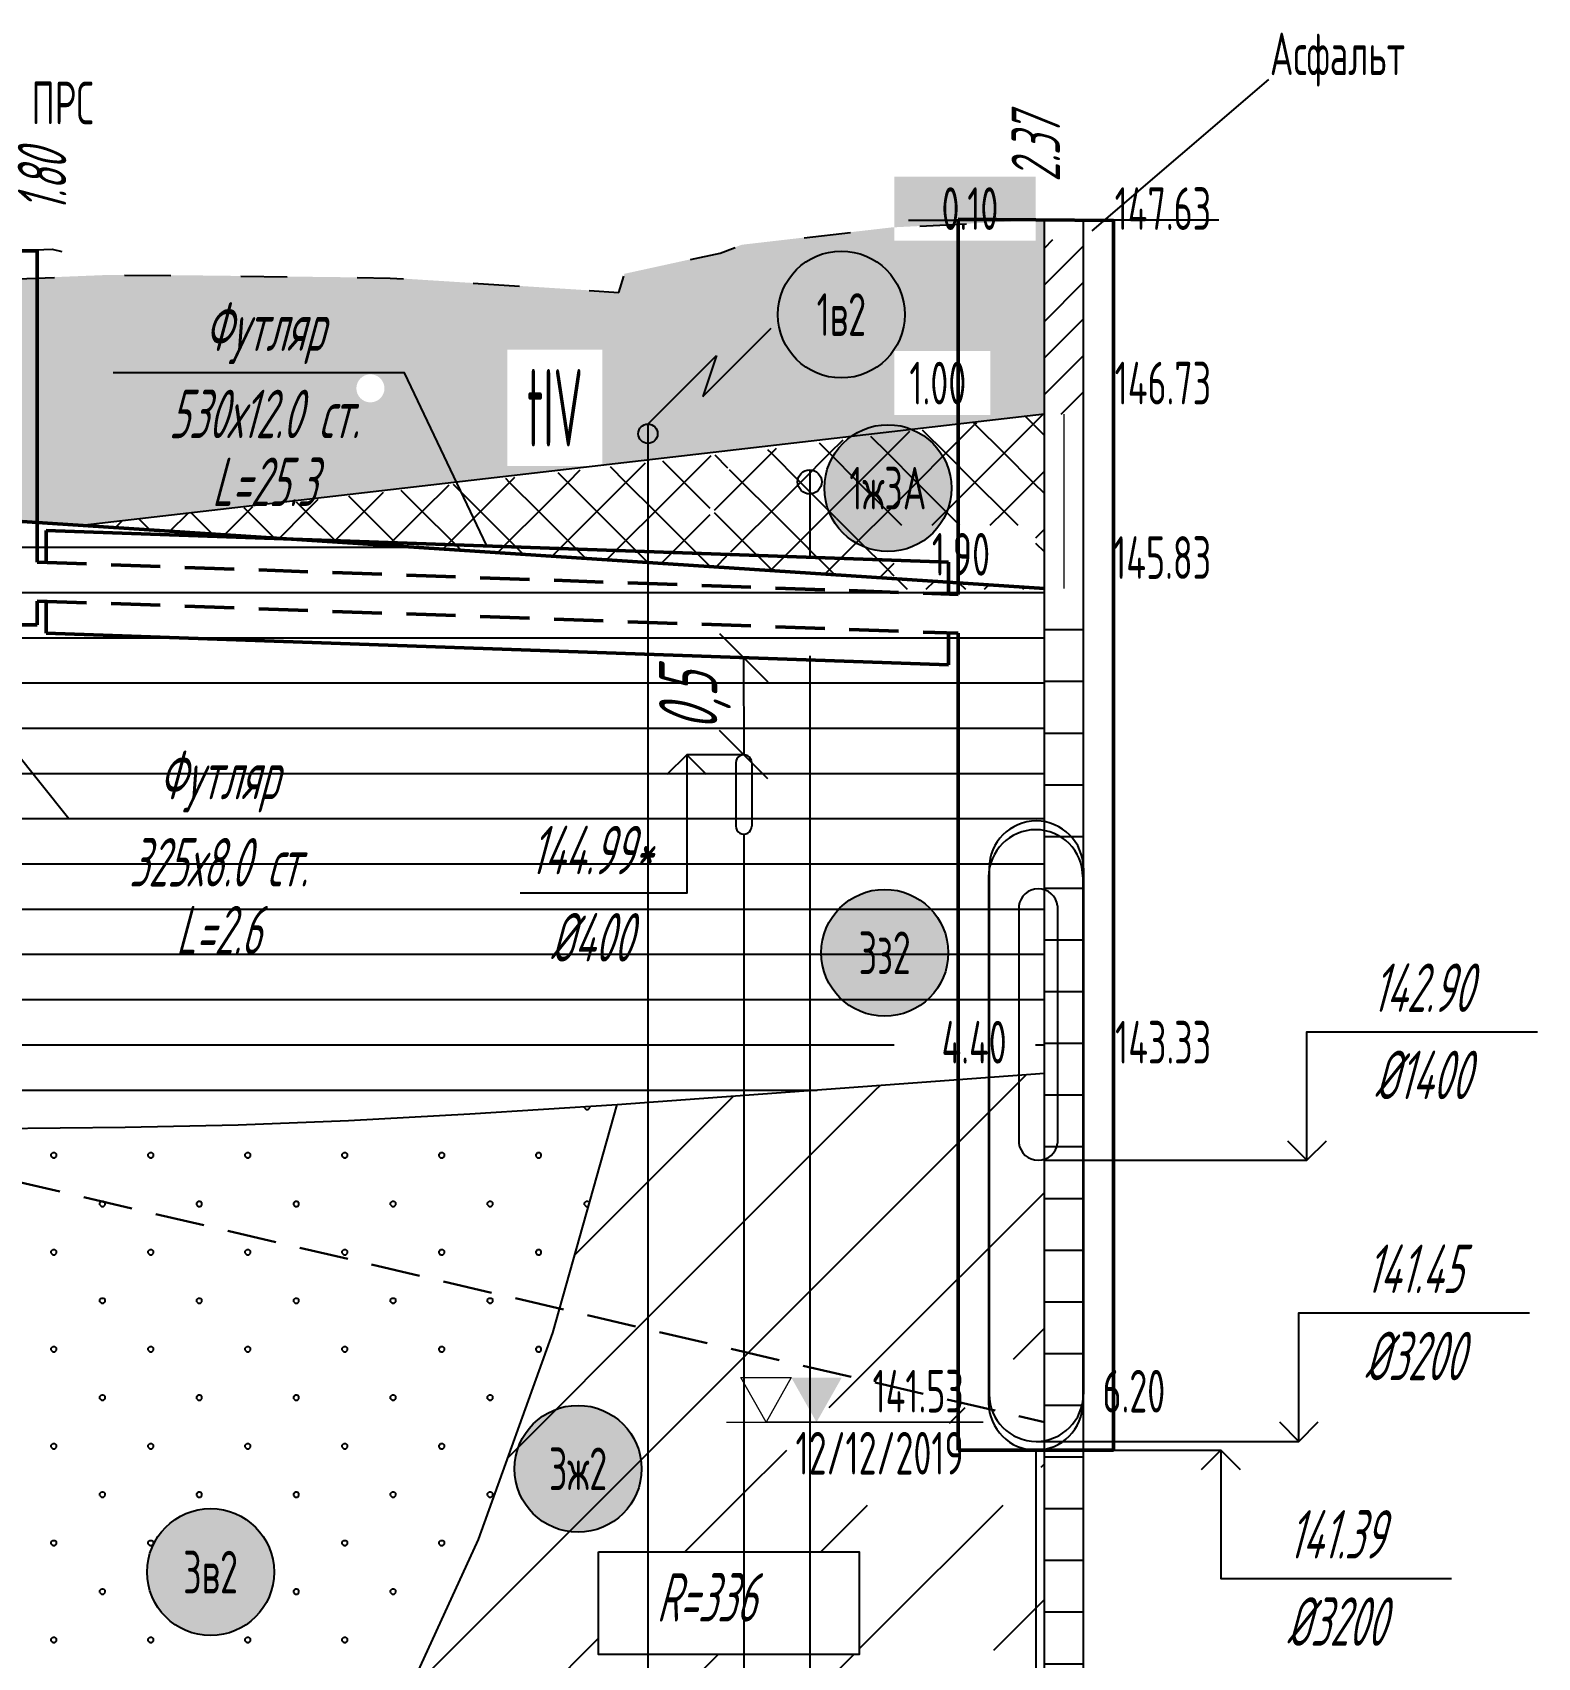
# Model space of a CAD drawing. Header units: metres. Extents: x -34 to 1749, y -3376 to -2956.
# Drawn here: x 1422.4 to 1500, y -3163.1 to -3079.3 of the extents above; entities that cross this region are included whole.
import ezdxf
from ezdxf.enums import TextEntityAlignment as Align

# ---------------------------------------------------------------- set-up
doc = ezdxf.new("R2010")
doc.units = ezdxf.units.M
doc.header["$LTSCALE"] = 0.2000000029802322
doc.linetypes.add('ACAD_ISO03W100', pattern=[30, 12, -18])
doc.linetypes.add('штриховая', pattern=[19.049999999999997, 12.7, -6.35])
for name, color, linetype in [('PR_RD', 7, 'Continuous'), ('МГТ_ИГ_Геология', 252, 'Continuous'), ('Примыкания', 7, 'Continuous'), ('Проектная земля', 7, 'Continuous'), ('Трубы', 7, 'Continuous'), ('Узлы', 7, 'Continuous'), ('Футляры', 7, 'Continuous'), ('Чёрная земля', 7, 'ACAD_ISO03W100')]:
    doc.layers.add(name, color=color, linetype=linetype)
doc.styles.add('SPDS', font='SPDS', dxfattribs={"width": 0.699999988079071, "oblique": 15.00000041741303, "height": 2.5})
doc.styles.get("Standard").update_dxf_attribs({"font": 'SPDS.shx', "width": 0.699999988079071, "oblique": 15.00000041741303, "height": 3})
doc.styles.add('Стиль Simplex', font='simplex.shx')
doc.dimstyles.new('ISO-25', dxfattribs={"dimtxt": 2.5, "dimasz": 2.5, "dimexe": 1.25, "dimexo": 0.625, "dimtad": 1, "dimtxsty": 'Standard', "dimcen": 2.5, "dimadec": 0, "dimazin": 0, "dimtfac": 1, "dimtmove": 0, "dimatfit": 3, "dimfxl": 1, "dimarcsym": 0})
pattern_1 = [(3.800987392781636e-05, (860.5411404471929, -4566.279533464646), (-1.769280994767808e-06, 2.666999999999413), [])]

# ---------------------------------------------------------------- blocks, each defined once
blk = doc.blocks.new('круг1_-26_3_-64_')
at = {"layer": 'МГТ_ИГ_Геология', "true_color": 0xffffff}
blk.add_hatch(color=7, dxfattribs=at).paths.add_polyline_path([(-0.3272920906730439, 0, 1), (0.3272920906730439, 0, 1)])
at = {"color": 7, "lineweight": 25}
blk.add_circle((0, 0), 0.3272920906730439, dxfattribs=at)
at = {"layer": 'МГТ_ИГ_Геология', "style": 'Стиль Simplex', "width": 0.5909090909090909}
blk.add_text('1ж3А', height=0.22, dxfattribs=at).set_placement((0, 0), align=Align.MIDDLE_CENTER)
blk = doc.blocks.new('круг1_-30_2')
at = {"layer": 'МГТ_ИГ_Геология', "true_color": 0xffffff}
blk.add_hatch(color=7, dxfattribs=at).paths.add_polyline_path([(-0.3272920906730439, 0, 1), (0.3272920906730439, 0, 1)])
at = {"color": 7, "lineweight": 25}
blk.add_circle((0, 0), 0.3272920906730439, dxfattribs=at)
at = {"color": 7, "lineweight": 25, "style": 'Стиль Simplex', "width": 0.5909090909090908}
blk.add_text('1в2', height=0.22, dxfattribs=at).set_placement((0, 0), align=Align.MIDDLE_CENTER)
blk = doc.blocks.new('круг3_-25_2')
at = {"true_color": 0xffffff}
blk.add_hatch(color=7, dxfattribs=at).paths.add_polyline_path([(-0.3272920906730439, 0, 1), (0.3272920906730439, 0, 1)])
at = {"color": 7, "lineweight": 25}
blk.add_circle((0, 0), 0.3272920906730439, dxfattribs=at)
at = {"color": 18, "lineweight": 25, "true_color": 0x000000, "style": 'Стиль Simplex', "width": 0.5909090909090909}
blk.add_text('3з2', height=0.22, dxfattribs=at).set_placement((0, 0), align=Align.MIDDLE_CENTER)
blk = doc.blocks.new('круг3_-26_2')
at = {"true_color": 0xffffff}
blk.add_hatch(color=7, dxfattribs=at).paths.add_polyline_path([(-0.3272920906730439, 0, 1), (0.3272920906730439, 0, 1)])
at = {"color": 7, "lineweight": 25}
blk.add_circle((0, 0), 0.3272920906730439, dxfattribs=at)
at = {"color": 7, "lineweight": 25, "style": 'Стиль Simplex', "width": 0.5909090909090908}
blk.add_text('3ж2', height=0.22, dxfattribs=at).set_placement((0, 0), align=Align.MIDDLE_CENTER)
blk = doc.blocks.new('круг3_-30_2')
at = {"true_color": 0xffffff}
blk.add_hatch(color=7, dxfattribs=at).paths.add_polyline_path([(-0.3272920906730439, 0, 1), (0.3272920906730439, 0, 1)])
at = {"color": 7, "lineweight": 25}
blk.add_circle((0, 0), 0.3272920906730439, dxfattribs=at)
at = {"color": 7, "lineweight": 25, "style": 'Стиль Simplex', "width": 0.5909090909090908}
blk.add_text('3в2', height=0.22, dxfattribs=at).set_placement((0, 0), align=Align.MIDDLE_CENTER)
blk = doc.blocks.new('usl_1')
for p, q in [((2.82842712474619, 1.414213562373094), (6.363961030678929, 4.94974746830583)), ((0, 0), (3.53553390593274, 3.535533905932736)), ((3.53553390593274, 3.535533905932736), (2.82842712474619, 1.414213562373094))]:
    blk.add_line(p, q)
blk.add_circle((0, -0.5), 0.5)
blk = doc.blocks.new('енен')
at = {"layer": 'МГТ_ИГ_Геология'}
blk.add_lwpolyline([(147.8479976539547, -230.1886879571921), (161.2904500811183, -230.1886879571921), (161.2904500811183, -235.483306350724), (147.8479976539547, -235.483306350724)], close=True, dxfattribs=at)
at = {"layer": 'МГТ_ИГ_Геология', "insert": (150.8365746372438, -231.2873316304649), "char_height": 2.5, "attachment_point": 1}
blk.add_mtext_dynamic_manual_height_columns('R=336', width=10.09697744787991, gutter_width=15, heights=[0], dxfattribs=at)
blk = doc.blocks.new('_OBLIQUE')
at = {"color": 0, "linetype": 'ByBlock', "lineweight": -2}
blk.add_line((0.5000000000000001, 0.4999999999999999), (-0.5000000000000001, -0.4999999999999999), dxfattribs=at)
blk = doc.blocks.new('*D42')
at = {"layer": 'Defpoints', "color": 0, "transparency": 16777216}
for p in [(1459.056280706513, -3111.537719422101), (1459.056192721663, -3116.551135768525), (1459.059676638679, -3116.551133408627)]:
    blk.add_point(p, dxfattribs=at)
at = {"layer": 'Примыкания', "color": 0, "lineweight": -2, "transparency": 16777216}
for p, q in [((1458.431280849897, -3111.538142777747), (1457.802797076265, -3111.538568493291)), ((1459.052796789497, -3111.537721781999), (1459.056192721663, -3116.551135768525)), ((1458.434676782063, -3116.551556764273), (1457.806193008431, -3116.551982479818))]:
    blk.add_line(p, q, dxfattribs=at)
at = {"layer": 'Примыкания', "color": 0, "lineweight": -2, "transparency": 16777216, "xscale": 2.5, "yscale": 2.5, "zscale": 2.5}
for p, rotation in [((1459.052796789497, -3111.537721781999), 90.0388103897651), ((1459.056192721663, -3116.551135768525), 270.0388103897651)]:
    blk.add_blockref('_OBLIQUE', p, dxfattribs=dict(at, rotation=rotation))
at = {"layer": 'Примыкания', "color": 0, "transparency": 16777216, "insert": (1456.54138587592, -3113.818635701164), "char_height": 3, "width": 6.0625, "attachment_point": 5, "rotation": 90.03881038976509}
blk.add_mtext('0,5', dxfattribs=at)

msp = doc.modelspace()

# ---------------------------------------------------------------- hatches: boundary and pattern name
at = {"layer": 'МГТ_ИГ_Геология'}
h = msp.add_hatch(dxfattribs=at)
h.set_pattern_fill('GR24', color=256, scale=10, style=0, pattern_type=2)
h.set_pattern_definition([(225, (-1.153962780994334, -2839.847625970096), (2.775557561562891e-16, -3.000000000000505), [2.1213, -2.12134068712]), (315, (-2.653962780994334, -2838.347625970096), (3.000000000000505, 0), [2.1213, -2.12134068712]), (45, (-4.153962780994334, -2839.847625970096), (0, 3.000000000000505), [2.1213, -2.12134068712]), (135, (-2.653962780994334, -2841.347625970096), (-3.000000000000505, 2.775557561562891e-16), [2.1213, -2.12134068712])])
h.paths.add_polyline_path([(1359.609285655587, -3096.308255326148), (1353.343085256415, -3095.236782401889), (1334.85325058993, -3093.894690116577), (1332.063235009974, -3093.671874647071), (1327.131023851147, -3094.011703029274), (1319.762607197202, -3095.249861791148), (1307.283936186966, -3096.140928102159), (1298.088723522355, -3097.301366893646), (1295.055427244113, -3097.825352625933), (1293.331240776851, -3098.165072278045), (1290.867232764276, -3098.222240465205), (1288.080455386062, -3098.554074192101), (1271.55831527746, -3099.864289865315), (1271.55831527746, -3114.873994327435), (1359.609285655587, -3112.479248009111)])
edge = h.paths.add_edge_path(flags=16)
edge.add_arc((1318.651705623912, -3102.499077433296), 3.272920906730405, 0, 360)
h.paths.add_polyline_path([(1410.120365911853, -3092.878633199435), (1404.581296954629, -3092.878633199435), (1400.477614331755, -3093.507878135377), (1383.849285655587, -3096.563857763485), (1379.030390809437, -3098.238271221166), (1367.488161618231, -3097.655483587262), (1366.457497356205, -3097.479247785594), (1361.609285655587, -3097.479247785594), (1361.609285655587, -3112.479248009111), (1410.120365911853, -3103.878633661371)])
edge = h.paths.add_edge_path(flags=16)
edge.add_arc((1382.473958174136, -3102.281633739339), 0.6602910321973923, 0, 360)
h.paths.add_polyline_path([(1365.828431671713, -3106.97330599505), (1364.398431671714, -3106.97330599505), (1365.098431671713, -3105.543305995051)], flags=16)
h.paths.add_polyline_path([(1474.563923147193, -3098.979533464646), (1474.563923147193, -3088.979533464646), (1474.120056499494, -3088.979533464646), (1466.691107014542, -3089.349072159433), (1458.962315855296, -3090.242161479086), (1457.843259387914, -3090.659847804841), (1452.907646735473, -3091.740509753151), (1452.608739474892, -3092.690515485469), (1440.827140197353, -3091.946207452792), (1431.163512772597, -3091.828705488798), (1426.401915501119, -3091.794767945612), (1421.120056499494, -3092.010325171766), (1418.768863436175, -3092.106683126467), (1418.162183467116, -3091.878633184534), (1412.120365911853, -3091.878633184534), (1412.120365911853, -3103.878633661371), (1424.942922634188, -3104.720738478397)])
edge = h.paths.add_edge_path(flags=16)
edge.add_arc((1439.805414813796, -3097.649198525582), 0.7240722932056087, 0, 360)
h.paths.add_polyline_path([(1416.339511927978, -3099.372691587706), (1414.909511927979, -3099.372691587706), (1415.609511927978, -3097.942691587707)], flags=16)
h.paths.add_polyline_path([(1324.167927615222, -3105.480562554608), (1329.06316571046, -3105.480562554608), (1329.06316571046, -3099.480562554608), (1324.167927615222, -3099.480562554608)], flags=16)
h.paths.add_polyline_path([(1352.054523750826, -3112.529248009111), (1359.159285655587, -3112.529248009111), (1359.159285655587, -3109.229248009111), (1352.054523750826, -3109.229248009111)], flags=16)
h.paths.add_polyline_path([(1351.806904703207, -3097.529247785594), (1359.159285655587, -3097.529247785594), (1359.159285655587, -3094.229247785594), (1351.806904703207, -3094.229247785594)], flags=16)
h.paths.add_polyline_path([(1272.00831527746, -3114.923994327435), (1276.822600991746, -3114.923994327435), (1276.822600991746, -3111.623994327435), (1272.00831527746, -3111.623994327435)])
h.paths.add_polyline_path([(1272.00831527746, -3103.92399438704), (1277.070220039365, -3103.92399438704), (1277.070220039365, -3100.62399438704), (1272.00831527746, -3100.62399438704)], flags=16)
h.paths.add_polyline_path([(1402.317984959472, -3103.928633661371), (1408.606976244086, -3103.928633661371), (1408.606976244086, -3100.628633661371), (1402.317984959472, -3100.628633661371)], flags=16)
h.paths.add_polyline_path([(1362.059285655587, -3112.529248009111), (1366.873571369873, -3112.529248009111), (1366.873571369873, -3109.229248009111), (1362.059285655587, -3109.229248009111)])
h.paths.add_polyline_path([(1437.738748147129, -3099.299198525582), (1437.738748147129, -3095.999198525582)], flags=16)
h.paths.add_polyline_path([(1446.871021914412, -3101.649415548114), (1451.76626000965, -3101.649415548114), (1451.76626000965, -3095.649415548114), (1446.871021914412, -3095.649415548114)], flags=16)
h.paths.add_polyline_path([(1466.823446956717, -3099.029533464646), (1471.775960023225, -3099.029533464646), (1471.775960023225, -3095.729533464646), (1466.823446956717, -3095.729533464646)], flags=16)
h.paths.add_polyline_path([(1466.823446956717, -3090.029533464646), (1474.113923147193, -3090.029533464646), (1474.113923147193, -3086.729533464646), (1466.823446956717, -3086.729533464646)])
h.paths.add_polyline_path([(1412.570365911853, -3103.928633661371), (1417.384651626138, -3103.928633661371), (1417.384651626138, -3100.628633661371), (1412.570365911853, -3100.628633661371)], flags=17)
h.paths.add_polyline_path([(1412.570365911853, -3092.928633199435), (1417.384651626138, -3092.928633199435), (1417.384651626138, -3089.628633199435), (1412.570365911853, -3089.628633199435)], flags=16)
h.paths.add_polyline_path([(1336.001561123532, -3100.95564282773), (1349.444013550696, -3100.95564282773), (1349.444013550696, -3106.250261221262), (1336.001561123532, -3106.250261221262)], flags=16)
h.paths.add_polyline_path([(1338.203376199234, -3105.351641716058), (1339.2486617996, -3101.450582860751)], flags=0)
h = msp.add_hatch(dxfattribs=at)
h.set_pattern_fill('CONSIST', color=256, scale=0.42, style=0, pattern_type=2)
h.set_pattern_definition([(45, (860.5411404471929, -4566.279533464646), (-0.9429268927122613, 0.9429268927122613), [])])
h.paths.add_polyline_path([(1474.563923147193, -3089.979533464646), (1476.563923147193, -3089.979533464646), (1476.563923147193, -3098.979533464646), (1474.563923147193, -3098.979533464646)])
h = msp.add_hatch(dxfattribs=at)
h.set_pattern_fill('GR24', color=256, scale=10, style=0, pattern_type=2)
h.set_pattern_definition([(225, (23.48103037358197, -2903.003364446395), (2.775557561562891e-16, -3.000000000000505), [2.1213, -2.12134068712]), (315, (21.98103037358197, -2901.503364446395), (3.000000000000505, 0), [2.1213, -2.12134068712]), (45, (20.48103037358197, -2903.003364446395), (0, 3.000000000000505), [2.1213, -2.12134068712]), (135, (21.98103037358197, -2904.503364446395), (-3.000000000000505, 2.775557561562891e-16), [2.1213, -2.12134068712])])
edge = h.paths.add_edge_path()
edge.add_line((1474.563923147193, -3098.979533464646), (1460.202806331053, -3100.811410192751))
edge.add_arc((1460.700101881473, -3103.926695028631), 3.154727004533146, 99.06965265490228, 357.5301871055945)
edge.add_arc((1460.578977441121, -3104.062641737514), 3.272920906730405, 290.1545674656953, 359.999999999999, ccw=False)
edge.add_line((1461.706675153026, -3107.135150343243), (1474.563923147193, -3107.979533464647))
edge.add_line((1474.563923147193, -3107.979533464647), (1474.563923147193, -3098.979533464647))
edge = h.paths.add_edge_path()
edge.add_line((1460.202806331053, -3100.811410192751), (1424.942922634188, -3104.720738478397))
edge.add_line((1424.942922634188, -3104.720738478397), (1459.059132622354, -3106.961276414148))
edge.add_arc((1460.578977441121, -3104.062641737514), 3.272920906730546, 180, 242.33057176243142, ccw=False)
edge.add_arc((1460.578977441121, -3104.062641737514), 3.272920906730633, 96.59983976050103, 179.999999999999, ccw=False)
h.paths.add_polyline_path([(1466.823446956717, -3108.029533464646), (1474.113923147193, -3108.029533464646), (1474.113923147193, -3104.729533464646), (1466.823446956717, -3104.729533464646)])
h = msp.add_hatch(dxfattribs=at)
h.set_pattern_fill('GR07', color=256, scale=10, style=0, pattern_type=2)
h.set_pattern_definition([(0, (-4.243962780994334, -2839.847625970096), (0, 7), [16.33, 0]), (0, (-4.243962780994334, -2837.517625970097), (0, 7), [16.33, 0]), (0, (-4.243962780994334, -2835.177625970096), (0, 7), [16.33, 0])])
edge = h.paths.add_edge_path()
edge.add_line((1474.563923147193, -3107.979533464647), (1461.706675153026, -3107.135150343243))
edge.add_arc((1460.57897744112, -3104.062641737514), 3.272920906730298, 242.3305717624366, 290.1545674657008, ccw=False)
edge.add_line((1459.059132622354, -3106.961276414148), (1412.120365911853, -3103.878633661371))
edge.add_line((1412.120365911853, -3103.878633661371), (1412.120365911853, -3135.878634138208))
edge.add_line((1412.120365911853, -3135.878634138208), (1420.443860165672, -3135.830382816458))
edge.add_line((1420.443860165672, -3135.830382816458), (1427.15581937553, -3135.760325948904))
edge.add_line((1427.15581937553, -3135.760325948904), (1432.988003977779, -3135.634489699526))
edge.add_line((1432.988003977779, -3135.634489699526), (1438.67217440877, -3135.418900232306))
edge.add_line((1438.67217440877, -3135.418900232306), (1444.940091104856, -3135.079583711227))
edge.add_line((1444.940091104856, -3135.079583711227), (1452.523514502387, -3134.582566300269))
edge.add_line((1452.523514502387, -3134.582566300269), (1462.154205037716, -3133.893874163415))
edge.add_line((1462.154205037716, -3133.893874163415), (1474.563923147193, -3132.979533464646))
edge.add_line((1474.563923147193, -3132.979533464647), (1474.563923147193, -3107.979533464647))
edge = h.paths.add_edge_path(flags=16)
edge.add_arc((1449.319259525902, -3121.034226581345), 0.2137487244071963, 0, 360)
h.paths.add_polyline_path([(1416.390365911853, -3130.128632946115), (1416.390365911853, -3131.628632946115), (1414.850365911853, -3131.628632946115), (1414.850365911853, -3130.128632946115)], flags=16)
h.paths.add_polyline_path([(1416.390365911853, -3115.62863389979), (1414.850365911853, -3115.62863389979), (1414.850365911853, -3114.12863389979), (1416.390365911853, -3114.12863389979)], flags=16)
h.paths.add_polyline_path([(1410.120365911853, -3103.878633661371), (1361.609285655587, -3112.479248009111), (1361.609285655587, -3139.479249678041), (1370.446433078654, -3139.024619903862), (1377.354241375063, -3138.655680365455), (1382.901199766566, -3138.330236349463), (1387.655797474917, -3138.006093142528), (1392.186523721867, -3137.641056031292), (1397.061867729171, -3137.192930302398), (1402.850318718581, -3136.61952124249), (1410.120365911853, -3135.878634138208)])
edge = h.paths.add_edge_path(flags=16)
edge.add_arc((1385.74060663631, -3122.51833005767), 0.6022443949615308, 0, 360)
h.paths.add_polyline_path([(1365.879285655587, -3120.229248485948), (1364.339285655587, -3120.229248485948), (1364.339285655587, -3118.729248485948), (1365.879285655587, -3118.729248485948)], flags=16)
h.paths.add_polyline_path([(1359.609285655587, -3112.479248009111), (1271.55831527746, -3114.873994327435), (1271.55831527746, -3129.873994327435), (1286.164269120203, -3131.67710627326), (1299.088236219479, -3133.257291284889), (1310.656983869095, -3134.639947825564), (1321.19727936286, -3135.850474358524), (1331.035889994583, -3136.914269347012), (1340.499583058073, -3137.856731254267), (1347.866581677676, -3138.519079194388), (1347.109285655587, -3137.179247770693), (1349.709285655588, -3137.179247770693), (1348.899499590696, -3138.611946193193), (1349.915125847138, -3138.70325854353), (1359.609261827812, -3139.479247770692), (1359.609285655587, -3139.479247770692)])
edge = h.paths.add_edge_path(flags=16)
edge.add_arc((1323.825632305306, -3127.216942632952), 3.272920906730405, 0, 360)
h.paths.add_polyline_path([(1275.82831527746, -3118.623994446645), (1274.28831527746, -3118.623994446645), (1274.28831527746, -3117.123994446644), (1275.82831527746, -3117.123994446644)], flags=16)
h.paths.add_polyline_path([(1466.823446956717, -3133.029533464646), (1474.113923147193, -3133.029533464646), (1474.113923147193, -3129.729533464646), (1466.823446956717, -3129.729533464646)], flags=16)
h.paths.add_polyline_path([(1412.570365911853, -3135.928633184534), (1417.987290509833, -3135.928633184534), (1417.987290509833, -3132.628633184534), (1412.570365911853, -3132.628633184534)])
h.paths.add_polyline_path([(1396.334651626138, -3140.150061755963), (1409.958461149948, -3140.150061755963), (1409.958461149948, -3135.121490327392), (1396.334651626138, -3135.121490327392)])
h.paths.add_polyline_path([(1402.317984959472, -3135.928633184534), (1409.670365911853, -3135.928633184534), (1409.670365911853, -3132.628633184534), (1402.317984959472, -3132.628633184534)], flags=16)
h.paths.add_polyline_path([(1362.059285655587, -3112.529248009111), (1366.873571369873, -3112.529248009111), (1366.873571369873, -3109.229248009111), (1362.059285655587, -3109.229248009111)], flags=16)
h.paths.add_polyline_path([(1362.059285655587, -3139.529247770693), (1367.121190417492, -3139.529247770693), (1367.121190417492, -3136.229247770692), (1362.059285655587, -3136.229247770692)])
h.paths.add_polyline_path([(1321.789918019591, -3128.866942632953), (1325.86134659102, -3128.866942632953), (1325.86134659102, -3125.566942632953), (1321.789918019591, -3125.566942632953)], flags=0)
h.paths.add_polyline_path([(1351.806904703207, -3139.529247770693), (1359.159285655587, -3139.529247770693), (1359.159285655587, -3136.229247770692), (1351.806904703207, -3136.229247770692)])
h.paths.add_polyline_path([(1272.00831527746, -3129.923994327435), (1278.198195460529, -3129.923994327435), (1278.198195460529, -3126.623994327435), (1272.00831527746, -3126.623994327435)], flags=16)
h.paths.add_polyline_path([(1381.035575580499, -3124.474806930309), (1394.478028007663, -3124.474806930309), (1394.478028007663, -3129.769425323841), (1381.035575580499, -3129.769425323841)], flags=16)
h.paths.add_polyline_path([(1383.198622415616, -3128.821839283204), (1390.878838841543, -3128.821839283204), (1391.911003897901, -3124.969746963329), (1384.230787471974, -3124.969746963329)], flags=8)
h = msp.add_hatch(dxfattribs=at)
h.set_pattern_fill('CONSIST', color=256, scale=0.8400000000000001, angle=-44.99996199012607, style=0, pattern_type=2)
h.set_pattern_definition(pattern_1)
h.paths.add_polyline_path([(1474.563923147193, -3107.979533464647), (1476.563923147193, -3107.979533464647), (1476.563923147193, -3132.979533464647), (1474.563923147193, -3132.979533464647)])
h = msp.add_hatch(dxfattribs=at)
h.set_pattern_fill('GR38', color=256, scale=10, style=0, pattern_type=2)
h.set_pattern_definition([(45, (-4.153962780994334, -2825.847625970096), (0, 20.99999999997526), [9.8995, -19.7989848098]), (45, (9.846037219005666, -2839.847625970096), (0, 20.99999999997526), [9.8995, -19.7989848098]), (45, (-4.153962780994334, -2839.847625970096), (0, 20.99999999997526), [14.142, -15.5564848098]), (45, (5.846037219005666, -2829.847625970096), (0, 20.99999999997526), [15.556, -14.1424848098]), (45, (2.846037219005666, -2839.847625970096), (0, 20.99999999997526), [19.799, -9.89948480983]), (45, (-4.153962780994334, -2832.847625970096), (0, 20.99999999997526), [19.799, -9.89948480983])])
h.paths.add_polyline_path([(1474.563923147193, -3132.979533464647), (1462.154205037715, -3133.893874163416), (1452.523514502387, -3134.582566300269), (1449.209886299499, -3146.371647763462), (1445.379696447518, -3157.024443437154), (1441.322073279272, -3165.875313088072), (1467.563923147194, -3165.979533464646), (1474.563923147193, -3165.979533464646)])
edge = h.paths.add_edge_path(flags=16)
edge.add_arc((1455.478132193625, -3153.428819450165), 0.3377251959014984, 0, 360)
h.paths.add_polyline_path([(1453.194798860291, -3155.078819450165), (1457.761465526958, -3155.078819450165), (1457.761465526958, -3154.78319900117), (1453.194798860291, -3154.78319900117)], flags=16)
h.paths.add_polyline_path([(1466.823446956717, -3166.029533464646), (1474.113923147193, -3166.029533464646), (1474.113923147193, -3162.729533464646), (1466.823446956717, -3162.729533464646)])
h.paths.add_polyline_path([(1461.273446956717, -3155.250962036075), (1474.402018385288, -3155.250962036075), (1474.402018385288, -3150.222390607504), (1461.273446956717, -3150.222390607504)], flags=16)
h.paths.add_polyline_path([(1467.071066004336, -3151.029533464646), (1474.113923147193, -3151.029533464646), (1474.113923147193, -3147.729533464646), (1467.071066004336, -3147.729533464646)], flags=16)
h.paths.add_polyline_path([(1451.576450835415, -3157.665733424397), (1465.018903262579, -3157.665733424397), (1465.018903262579, -3162.960351817929), (1451.576450835415, -3162.960351817929)], flags=16)
h.paths.add_polyline_path([(1453.750518862925, -3162.116319167885), (1461.363945206295, -3162.116319167885), (1462.423857310845, -3158.160673457417), (1454.810430967475, -3158.160673457417)], flags=8)
h = msp.add_hatch(dxfattribs=at)
h.set_pattern_fill('CONSIST', color=256, scale=0.8400000000000001, angle=-44.99996199012607, style=0, pattern_type=2)
h.set_pattern_definition(pattern_1)
h.paths.add_polyline_path([(1474.563923147193, -3132.979533464647), (1476.563923147193, -3132.979533464647), (1476.563923147193, -3165.979533464646), (1474.563923147193, -3165.979533464646)])
h = msp.add_hatch(dxfattribs=at)
h.set_pattern_fill('GR28', color=256, scale=10, style=0, pattern_type=2)
h.set_pattern_definition([(90, (-4.153962780994334, -2839.767625970097), (-2.5, 2.5), [0.11, -4.89]), (45, (-4.153962780994334, -2839.657625970096), (-2.499999995804921, 2.499999995804921), [0.113137085, -3.4223968]), (0, (-4.073962780994334, -2839.577625970097), (2.5, 2.5), [0.11, -4.89]), (315, (-3.963962780994334, -2839.577625970097), (2.499999995804921, 2.499999995804921), [0.113137085, -3.4223968]), (90, (-3.883962780994334, -2839.767625970097), (-2.5, 2.5), [0.11, -4.89]), (45, (-3.963962780994334, -2839.847625970096), (-2.499999995804921, 2.499999995804921), [0.113137085, -3.4223968]), (0, (-4.073962780994334, -2839.847625970096), (2.5, 2.5), [0.11, -4.89]), (315, (-4.153962780994334, -2839.767625970097), (2.499999995804921, 2.499999995804921), [0.113137085, -3.4223968])])
h.paths.add_polyline_path([(1445.379696447518, -3157.024443437154), (1449.209886299499, -3146.371647763462), (1452.523514502387, -3134.582566300269), (1444.940091104856, -3135.079583711227), (1438.672174408771, -3135.418900232306), (1432.988003977779, -3135.634489699526), (1427.155819375531, -3135.760325948904), (1420.443860165672, -3135.830382816458), (1412.120365911853, -3135.878634138208), (1412.120365911853, -3173.878631277185), (1436.669621816339, -3173.912411960147), (1441.043116432288, -3166.483800024515)])
h.paths.add_polyline_path([(1428.290278699695, -3158.711155512224, -1), (1434.836120513156, -3158.711155512224, -1)], flags=16)
h.paths.add_polyline_path([(1415.672320439217, -3154.84005120038, -1), (1419.138210968381, -3154.84005120038, -1)], flags=16)
h.paths.add_polyline_path([(1415.609511927978, -3167.94269188573), (1416.339511927978, -3169.372691885729), (1414.909511927979, -3169.372691885729)], flags=16)
h.paths.add_polyline_path([(1410.120365911853, -3135.878634138208), (1402.850318718582, -3136.61952124249), (1397.061867729171, -3137.192930302398), (1392.186523721867, -3137.641056031292), (1387.655797474916, -3138.006093142528), (1382.901199766566, -3138.330236349463), (1377.354241375063, -3138.655680365455), (1370.446433078653, -3139.024619903862), (1361.609285655587, -3139.479249678041), (1361.609285655587, -3163.479245863344), (1367.568575701523, -3166.77281202273), (1373.221603413383, -3170.569117888444), (1377.651549378875, -3173.878631277185), (1410.120365911853, -3173.878631277185)])
h.paths.add_polyline_path([(1387.370930508418, -3159.526926681499, -1), (1393.916772321879, -3159.526926681499, -1)], flags=16)
h.paths.add_polyline_path([(1365.161240182952, -3151.440666263376, -1), (1368.627130712116, -3151.440666263376, -1)], flags=16)
h.paths.add_polyline_path([(1365.828431671713, -3161.97330599505), (1364.398431671714, -3161.97330599505), (1365.098431671713, -3160.543305995051)], flags=16)
h.paths.add_polyline_path([(1429.372723415949, -3160.361155512224), (1433.753675796902, -3160.361155512224), (1433.753675796902, -3157.061155512224), (1429.372723415949, -3157.061155512224)], flags=8)
h.paths.add_polyline_path([(1412.570365911853, -3173.928631277186), (1417.632270673757, -3173.928631277186), (1417.632270673757, -3170.628631277185), (1412.570365911853, -3170.628631277185)], flags=9)
h.paths.add_polyline_path([(1388.453375224673, -3161.176926681499), (1392.834327605625, -3161.176926681499), (1392.834327605625, -3157.876926681499), (1388.453375224673, -3157.876926681499)], flags=8)
h.paths.add_polyline_path([(1399.529310392572, -3161.353448563111), (1404.195977059238, -3161.353448563111), (1404.195977059238, -3155.353448563111), (1399.529310392572, -3155.353448563111)], flags=24)
h.paths.add_polyline_path([(1402.317984959472, -3173.928631277186), (1409.670365911853, -3173.928631277186), (1409.670365911853, -3170.628631277185), (1402.317984959472, -3170.628631277185)], flags=9)
h.paths.add_polyline_path([(1396.334651626138, -3140.150061755963), (1409.958461149948, -3140.150061755963), (1409.958461149948, -3135.121490327392), (1396.334651626138, -3135.121490327392)], flags=9)
h.paths.add_polyline_path([(1362.059285655587, -3165.944926685735), (1367.121190417492, -3165.944926685735), (1367.121190417492, -3162.644926685735), (1362.059285655587, -3162.644926685735)], flags=25)
h.paths.add_polyline_path([(1372.624552043842, -3156.638197000075), (1386.067004471006, -3156.638197000075), (1386.067004471006, -3161.932815393607), (1372.624552043842, -3161.932815393607)], flags=16)
h.paths.add_polyline_path([(1374.826367119544, -3160.8405443136), (1382.551367009276, -3160.8405443136), (1383.544763825048, -3157.133137033095), (1375.819763935317, -3157.133137033095)], flags=8)
at = {"layer": 'МГТ_ИГ_Геология', "true_color": 0x0000ff}
msp.add_hatch(color=5, dxfattribs=at).paths.add_polyline_path([(1462.813282872, -3150.979533464646), (1461.513282872, -3148.679533464647), (1464.113282872, -3148.679533464647)])

# ---------------------------------------------------------------- linework, layer by layer
at = {"layer": 'PR_RD'}
msp.add_circle((1462.459676638679, -3102.474058825442), 0.6212726140049399, dxfattribs=at)
at = {"layer": 'МГТ_ИГ_Геология', "color": 7, "linetype": 'Continuous', "lineweight": 25}
msp.add_line((1467.563923147193, -3088.979533464646), (1474.563923147193, -3088.979533464646), dxfattribs=at)
at = {"layer": 'МГТ_ИГ_Геология', "linetype": 'Continuous', "lineweight": 25}
msp.add_line((1483.563923147193, -3088.979533464646), (1476.563923147193, -3088.979533464646), dxfattribs=at)
at = {"layer": 'МГТ_ИГ_Геология', "linetype": 'Continuous', "lineweight": 0}
msp.add_line((1475.563923147193, -3098.979533464646), (1475.563923147193, -3107.979533464647), dxfattribs=at)
at = {"layer": 'МГТ_ИГ_Геология', "lineweight": 25, "flags": 128}
msp.add_lwpolyline([(1477.027787601986, -3089.528017535788), (1486.136673503766, -3081.723608437732)], dxfattribs=at)
at = {"layer": 'МГТ_ИГ_Геология', "linetype": 'Continuous', "lineweight": 25}
msp.add_lwpolyline([(1474.563923147193, -3088.979533464646), (1476.563923147193, -3088.979533464646), (1476.563923147193, -3188.979533464646), (1474.563923147193, -3188.979533464646), (1474.563923147193, -3088.979533464646), (1474.563923147193, -3088.979533464646)], close=True, dxfattribs=at)
at = {"layer": 'МГТ_ИГ_Геология', "linetype": 'Continuous', "lineweight": 25, "flags": 128}
for points in [[(1474.563923147193, -3098.979533464646), (1424.942922634188, -3104.720738478397)], [(1412.120365911853, -3135.878634138208), (1420.443860165672, -3135.830382816458), (1427.15581937553, -3135.760325948904), (1432.988003977779, -3135.634489699526), (1438.672174408771, -3135.418900232306), (1444.940091104856, -3135.079583711227), (1452.523514502387, -3134.582566300269), (1462.154205037716, -3133.893874163416), (1474.563923147193, -3132.979533464647)], [(1412.120365911853, -3193.878631277185), (1418.836324455704, -3191.243769573979), (1425.096750265515, -3187.129702300275), (1430.891471855444, -3181.593582752908), (1436.210317739649, -3174.692564228711), (1441.043116432288, -3166.483800024515), (1445.379696447518, -3157.024443437154), (1449.209886299499, -3146.371647763462), (1452.523514502387, -3134.582566300269)]]:
    msp.add_lwpolyline(points, dxfattribs=at)
at = {"layer": 'МГТ_ИГ_Геология', "linetype": 'Continuous', "lineweight": 50, "flags": 128}
msp.add_lwpolyline([(1361.609285655587, -3112.479248009111), (1410.120365911853, -3103.878633661371), (1412.120365911852, -3103.878633661371), (1474.563923147193, -3107.979533464647)], dxfattribs=at)
at = {"layer": 'МГТ_ИГ_Геология', "color": 5, "linetype": 'штриховая', "lineweight": 30, "flags": 128}
msp.add_lwpolyline([(858.5068975278361, -3142.21399153448), (984.6863175275475, -3138.025359235508), (986.6863175275475, -3138.025359235508), (1126.195493700676, -3144.703497722797), (1187.31831527746, -3148.071724380232), (1269.55831527746, -3146.873994327435), (1359.609285655587, -3139.479249678041), (1410.120365911853, -3135.878633184534), (1474.563923147193, -3150.979533464646)], dxfattribs=at)
at = {"layer": 'МГТ_ИГ_Геология', "color": 5, "linetype": 'Continuous', "lineweight": 0, "true_color": 0x0000ff, "flags": 128}
msp.add_lwpolyline([(1458.163282872, -3150.979533464646), (1471.413282872, -3150.979533464646), (1460.213282872, -3150.979533464646), (1458.913282872, -3148.679533464647), (1461.513282872, -3148.679533464647), (1460.213282872, -3150.979533464646)], dxfattribs=at)
at = {"layer": 'Примыкания'}
for p, q in [((1458.650076638679, -3116.960733408627), (1458.650076638679, -3120.237533408627)), ((1459.469276638679, -3116.960733408627), (1459.469276638679, -3120.237533408627)), ((1459.059676638679, -3120.647133408627), (1459.059676638679, -3226.467003877141)), ((1471.690460179525, -3122.847003877141), (1471.690460179525, -3149.987003877141)), ((1471.714773653928, -3122.397003877141), (1471.714773653928, -3149.537003877141)), ((1476.550460179525, -3122.847003877141), (1476.550460179525, -3149.987003877141)), ((1476.574773653928, -3122.397003877141), (1476.574773653929, -3149.537003877141)), ((1473.247180861901, -3124.34535104722), (1473.247180861901, -3136.588656707062)), ((1475.247180861903, -3124.34535104722), (1475.247180861902, -3136.588656707062)), ((1474.120460179525, -3152.417003877141), (1474.120460179525, -3226.467003877141))]:
    msp.add_line(p, q, dxfattribs=at)
at = {"layer": 'Примыкания', "color": 0, "flags": 128}
for points in [[(1459.059676638679, -3116.551133408627), (1456.117812493113, -3116.551133408627), (1456.117812493113, -3123.681589440367), (1447.533642289889, -3123.681589440367)], [(1455.117812493113, -3117.551133408627), (1456.117812493113, -3116.551133408627), (1457.117812493113, -3117.551133408627)], [(1474.563923147193, -3137.467003877141), (1488.108409759255, -3137.467003877141), (1488.108409759255, -3130.843176539574), (1499.995909590872, -3130.843176539574)], [(1487.108409759255, -3136.467003877141), (1488.108409759255, -3137.467003877141), (1489.108409759255, -3136.467003877141)], [(1474.144773653928, -3151.967003877141), (1487.68926026599, -3151.967003877141), (1487.68926026599, -3145.343176539574), (1499.576760097607, -3145.343176539574)], [(1486.68926026599, -3150.967003877141), (1487.68926026599, -3151.967003877141), (1488.68926026599, -3150.967003877141)], [(1470.120460179525, -3152.417003877141), (1483.664946791587, -3152.417003877141), (1483.664946791587, -3159.040831214707), (1495.552446623204, -3159.040831214707)], [(1482.664946791587, -3153.417003877141), (1483.664946791587, -3152.417003877141), (1484.664946791587, -3153.417003877141)]]:
    msp.add_lwpolyline(points, dxfattribs=at)
at = {"layer": 'Примыкания'}
for centre, radius, start, end in [((1459.059676638679, -3116.960733408627), 0.4095999999999548, 359.9999999999935, 180.0000000000065), ((1459.059676638679, -3120.237533408627), 0.4095999999999548, 179.9999999999935, 0), ((1474.120460179525, -3122.847003877141), 2.42999999999995, 0, 180), ((1474.144773653928, -3122.397003877141), 2.42999999999995, 0, 180), ((1474.247180861902, -3124.475428456586), 1.008424579444982, 7.41127360561335, 172.5887263943932), ((1474.247180861902, -3136.458579297696), 1.008424579444982, 187.4112736056068, 352.5887263943866), ((1474.120460179525, -3149.987003877141), 2.42999999999995, 180, 0), ((1474.144773653928, -3149.537003877141), 2.42999999999995, 180, 0)]:
    msp.add_arc(centre, radius, start, end, dxfattribs=at)
at = {"layer": 'Проектная земля', "flags": 128}
msp.add_lwpolyline([(1421.120460179525, -3090.551038730546), (1421.654622978093, -3090.538526078309), (1423.390773775027, -3090.46399640131), (1423.890674882794, -3090.59636805403)], dxfattribs=at)
at = {"layer": 'Трубы', "lineweight": 50, "flags": 128}
for points in [[(1423.085243890676, -3104.985722554901), (1469.613089691611, -3106.614197157934)], [(1423.085243890676, -3104.985722554901), (1423.085243890676, -3106.635722554901)], [(1469.613089691611, -3106.614197157934), (1469.613089691611, -3108.264197157934)], [(1423.085243890676, -3108.635771554301), (1423.085243890676, -3110.285722554901)], [(1423.085243890676, -3110.285722554901), (1469.613089691611, -3111.914197157934)], [(1469.613089691611, -3110.264246157334), (1469.613089691611, -3111.914197157934)]]:
    msp.add_lwpolyline(points, dxfattribs=at)
at = {"layer": 'Трубы', "linetype": 'штриховая', "lineweight": 50, "flags": 128}
for points in [[(1422.620460179525, -3106.619455125011), (1470.118635086788, -3108.281891246766)], [(1422.620460179525, -3108.619504124411), (1470.120460179525, -3110.282004124411)]]:
    msp.add_lwpolyline(points, dxfattribs=at)
at = {"layer": 'Узлы', "lineweight": 50}
for p, q in [((1470.118635086788, -3088.924180155196), (1478.120460179525, -3088.994244033442)), ((1470.118635086788, -3088.924180155196), (1470.118635086788, -3108.281891246766)), ((1478.120460179525, -3088.994244033442), (1478.120460179525, -3152.417003877141)), ((1419.620460179525, -3090.551038730546), (1422.620460179525, -3090.551038730546)), ((1422.620460179525, -3090.551038730546), (1422.620460179525, -3106.619455125011)), ((1422.620460179525, -3108.619504124411), (1422.620460179525, -3109.842615625003)), ((1419.620460179525, -3109.842615625003), (1422.620460179525, -3109.842615625003)), ((1470.120460179525, -3110.282004124411), (1470.120460179525, -3152.417003877141)), ((1470.120460179525, -3152.417003877141), (1478.120460179525, -3152.417003877141))]:
    msp.add_line(p, q, dxfattribs=at)
at = {"layer": 'Узлы'}
for p, q in [((1454.118304410366, -3099.490262603251), (1454.120460179525, -3226.467003877141)), ((1462.459676638679, -3101.852786211437), (1462.459676638679, -3106.363827701081)), ((1462.459676638679, -3111.451138358762), (1462.459676638679, -3226.467003877141)), ((1474.120460179525, -3152.417003877141), (1474.120460179525, -3226.467003877141))]:
    msp.add_line(p, q, dxfattribs=at)
at = {"layer": 'Футляры', "color": 0, "flags": 128}
for points in [[(1445.809848368235, -3105.781083711616), (1441.557977067772, -3096.849513556899), (1426.546495454805, -3096.849513556899)], [(1417.030530998804, -3110.80785276326), (1424.252584950013, -3119.846386047735), (1441.171334695948, -3119.846386047735)]]:
    msp.add_lwpolyline(points, dxfattribs=at)
at = {"layer": 'Чёрная земля', "flags": 128}
msp.add_lwpolyline([(1421.120460179525, -3092.025035740561), (1426.40231918115, -3091.809478514407), (1431.163916452628, -3091.843416057593), (1440.827543877384, -3091.960918021587), (1452.609143154923, -3092.705226054265), (1452.908050415504, -3091.755220321946), (1457.843663067945, -3090.674558373637), (1458.962719535327, -3090.256872047882), (1466.691510694573, -3089.363782728228), (1474.120460179525, -3088.994244033442)], dxfattribs=at)

# ---------------------------------------------------------------- block references
at = {"layer": 'PR_RD'}
msp.add_blockref('usl_1', (1454.118304410366, -3099.490262603251), dxfattribs=at)
at = {"layer": 'МГТ_ИГ_Геология', "xscale": 10, "yscale": 10, "zscale": 10}
for name, p in [('круг1_-30_2', (1464.094154438355, -3093.841261389382)), ('круг1_-26_3_-64_', (1466.494862393737, -3102.797807807488)), ('круг3_-25_2', (1466.330897009448, -3126.766546607913)), ('круг3_-26_2', (1450.514826548549, -3153.383998010765)), ('круг3_-30_2', (1431.563199606426, -3158.711155512224))]:
    msp.add_blockref(name, p, dxfattribs=at)
at = {"layer": 'МГТ_ИГ_Геология', "color": 3}
msp.add_blockref('енен', (1303.72845318146, -2927.477045467205), dxfattribs=at)

# ---------------------------------------------------------------- texts
at = {"layer": 'МГТ_ИГ_Геология', "lineweight": 25, "style": 'Стиль Simplex', "width": 0.5909090909090909}
for s, p in [('Асфальт', (1486.193146385056, -3081.494242543872)), ('ПРС', (1422.32714169751, -3084.030586983936)), ('0.10', (1469.25903762136, -3089.479533464646)), ('1.00', (1467.603935837207, -3098.479533464646)), ('1.90', (1468.760559270127, -3107.310708767537)), ('4.40', (1469.25903762136, -3132.479533464646))]:
    msp.add_text(s, height=2.2, dxfattribs=at).set_placement(p)
for s, p in [('147.63', (1483.165998458448, -3089.479533464646)), ('146.73', (1483.165998458448, -3098.479533464646)), ('145.83', (1483.165998458448, -3107.479533464646)), ('143.33', (1483.165998458448, -3132.479533464646))]:
    msp.add_text(s, height=2.2, dxfattribs=at).set_placement(p, align=Align.RIGHT)
at = {"layer": 'МГТ_ИГ_Геология', "lineweight": 30, "style": 'Стиль Simplex', "width": 0.4}
msp.add_text('tIV', height=4, dxfattribs=at).set_placement((1447.871021914412, -3098.649415548114), align=Align.MIDDLE_LEFT)
at = {"layer": 'МГТ_ИГ_Геология', "color": 5, "lineweight": 25, "true_color": 0x0000ff, "style": 'Стиль Simplex', "width": 0.5909090909090909}
msp.add_text('141.53', height=2.2, dxfattribs=at).set_placement((1470.413282872, -3150.479533464646), align=Align.RIGHT)
msp.add_text('6.20', height=2.2, dxfattribs=at).set_placement((1477.563923147193, -3150.479533464646))
msp.add_text('12/12/2019', height=2.2, dxfattribs=at).set_placement((1470.413282872, -3151.479533464646), align=Align.TOP_RIGHT)
at = {"layer": 'Примыкания', "color": 0, "style": 'SPDS', "oblique": 15.00000554005491, "width": 0.699999988079071}
for s, p in [('144.99*', (1451.187625892437, -3121.467281919359)), ('%%C400', (1451.187625892437, -3125.967281919359))]:
    msp.add_text(s, height=2.5, rotation=5.008956130975331e-06, dxfattribs=at).set_placement(p, align=Align.MIDDLE_CENTER)
at = {"layer": 'Примыкания', "color": 0, "style": 'SPDS', "oblique": 15.00000041741303, "width": 0.699999988079071}
for s, p in [('142.90', (1494.052159675063, -3128.565975289652)), ('%%C1400', (1494.052159675063, -3133.065975289652)), ('141.45', (1493.633010181799, -3143.065975289652)), ('%%C3200', (1493.633010181799, -3147.565975289652)), ('141.39', (1489.608696707395, -3156.763629964785)), ('%%C3200', (1489.608696707395, -3161.263629964785))]:
    msp.add_text(s, height=2.5, dxfattribs=at).set_placement(p, align=Align.MIDDLE_CENTER)
at = {"layer": 'Узлы', "oblique": 15.00000041741303, "width": 0.699999988079071}
msp.add_text('2.37', height=2.5, rotation=90.00000250447816, dxfattribs=at).set_placement((1474.120460179525, -3086.994244033442), align=Align.MIDDLE_LEFT)
msp.add_text('1.80', height=2.5, rotation=90.00000250447816, dxfattribs=at).set_placement((1421.620460179525, -3088.551038730546), align=Align.TOP_LEFT)
at = {"layer": 'Футляры', "color": 0, "style": 'SPDS', "oblique": 15.00000041741303, "width": 0.699999988079071}
for s, p in [('Футляр', (1434.320872357751, -3094.469854585204)), ('530х12.0 ст.', (1434.320872357751, -3098.969854585204)), ('L=25.3', (1434.320872357751, -3102.469854585204)), ('Футляр', (1431.963400981886, -3117.596386047735)), ('325х8.0 ст.', (1431.963400981886, -3122.096386047735)), ('L=2.6', (1431.963400981886, -3125.596386047735))]:
    msp.add_text(s, height=2.5, dxfattribs=at).set_placement(p, align=Align.MIDDLE_CENTER)

# ---------------------------------------------------------------- dimensions: what is measured, and where the dimension line sits
at = {"layer": 'Примыкания'}
dim = msp.add_linear_dim(base=(1459.056192721663, -3116.551135768525), p1=(1459.056280706513, -3111.537719422101), p2=(1459.059676638679, -3116.551133408627), angle=270.0388103897651, dimstyle='ISO-25', override={"dimlfac": 0.1000000014901161, "dimblk": 'OBLIQUE', "dimtmove": 2}, dxfattribs=at)
dim.commit()
dim.dimension.update_dxf_attribs({"geometry": '*D42', "text_midpoint": (1456.54138587592, -3113.818635701164), "dimtype": 161})

doc.saveas('drawing.dxf')
